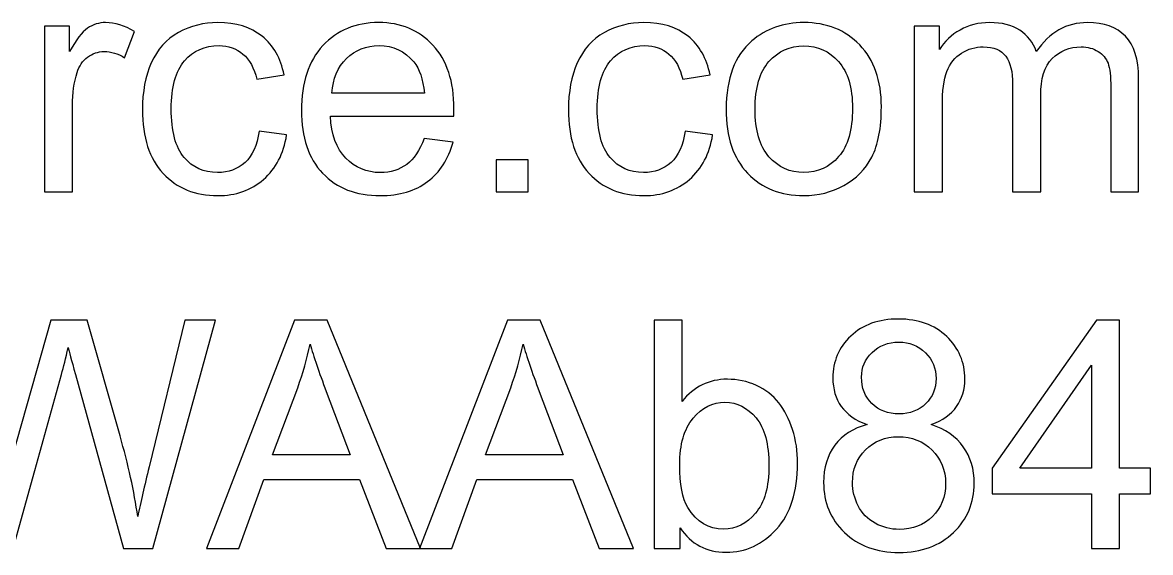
# Model space of a CAD drawing. Header units: centimetres. Extents: x -10.2 to 6.7, y -0.5 to 0.4.
# Drawn here: x -6.436 to -4.94, y -0.388 to 0.314 of the extents above; entities that cross this region are included whole.
import ezdxf

# ---------------------------------------------------------------- set-up
doc = ezdxf.new("R2010")
doc.units = ezdxf.units.CM
doc.header["$MEASUREMENT"] = 0
doc.layers.add('Layer 1', color=7, linetype='Continuous')

msp = doc.modelspace()

# ---------------------------------------------------------------- linework, layer by layer
at = {"layer": 'Layer 1', "color": 250}
for points, knots in [([(-6.40659, 0.08968), (-6.40659, 0.08968), (-6.40659, 0.30918), (-6.40659, 0.30918), (-6.40659, 0.30918), (-6.40659, 0.30918), (-6.37315, 0.30918), (-6.37315, 0.30918), (-6.37315, 0.30918), (-6.37315, 0.30918), (-6.37315, 0.27595), (-6.37315, 0.27595), (-6.37315, 0.27595), (-6.36461, 0.29147), (-6.35671, 0.30177), (-6.34944, 0.30671), (-6.34944, 0.30671), (-6.34225, 0.31165), (-6.33427, 0.31419), (-6.3256, 0.31419), (-6.3256, 0.31419), (-6.31304, 0.31419), (-6.30034, 0.31016), (-6.28736, 0.30219), (-6.28736, 0.30219), (-6.28736, 0.30219), (-6.3002, 0.26762), (-6.3002, 0.26762), (-6.3002, 0.26762), (-6.30923, 0.27305), (-6.31833, 0.27573), (-6.32743, 0.27573), (-6.32743, 0.27573), (-6.33562, 0.27573), (-6.34288, 0.27326), (-6.34937, 0.2684), (-6.34937, 0.2684), (-6.35586, 0.26346), (-6.36045, 0.25668), (-6.3632, 0.24801), (-6.3632, 0.24801), (-6.36736, 0.23481), (-6.36941, 0.22035), (-6.36941, 0.20461), (-6.36941, 0.20461), (-6.36941, 0.20461), (-6.36941, 0.08968), (-6.36941, 0.08968), (-6.36941, 0.08968), (-6.36941, 0.08968), (-6.40659, 0.08968), (-6.40659, 0.08968)], [0, 0, 0, 0, 0.0769231, 0.0769231, 0.0769231, 0.0769231, 0.1538462, 0.1538462, 0.1538462, 0.1538462, 0.2307692, 0.2307692, 0.2307692, 0.2307692, 0.3076923, 0.3076923, 0.3076923, 0.3076923, 0.3846154, 0.3846154, 0.3846154, 0.3846154, 0.4615385, 0.4615385, 0.4615385, 0.4615385, 0.5384615, 0.5384615, 0.5384615, 0.5384615, 0.6153846, 0.6153846, 0.6153846, 0.6153846, 0.6923077, 0.6923077, 0.6923077, 0.6923077, 0.7692308, 0.7692308, 0.7692308, 0.7692308, 0.8461538, 0.8461538, 0.8461538, 0.8461538, 0.9230769, 0.9230769, 0.9230769, 0.9230769, 1, 1, 1, 1]), ([(-6.12197, 0.17011), (-6.12197, 0.17011), (-6.08543, 0.16531), (-6.08543, 0.16531), (-6.08543, 0.16531), (-6.08938, 0.14013), (-6.09961, 0.12037), (-6.11612, 0.10612), (-6.11612, 0.10612), (-6.13256, 0.09187), (-6.15281, 0.08474), (-6.17679, 0.08474), (-6.17679, 0.08474), (-6.20678, 0.08474), (-6.23098, 0.09455), (-6.24918, 0.11416), (-6.24918, 0.11416), (-6.26746, 0.13378), (-6.27663, 0.16193), (-6.27663, 0.19862), (-6.27663, 0.19862), (-6.27663, 0.22232), (-6.27268, 0.24307), (-6.26485, 0.26085), (-6.26485, 0.26085), (-6.25695, 0.27863), (-6.24502, 0.29196), (-6.22893, 0.30085), (-6.22893, 0.30085), (-6.21292, 0.30974), (-6.19542, 0.31419), (-6.17658, 0.31419), (-6.17658, 0.31419), (-6.15274, 0.31419), (-6.13319, 0.30812), (-6.11809, 0.29605), (-6.11809, 0.29605), (-6.10292, 0.28399), (-6.09319, 0.26691), (-6.08888, 0.24469), (-6.08888, 0.24469), (-6.08888, 0.24469), (-6.12508, 0.23912), (-6.12508, 0.23912), (-6.12508, 0.23912), (-6.12854, 0.25386), (-6.1346, 0.26494), (-6.14335, 0.27242), (-6.14335, 0.27242), (-6.1521, 0.27983), (-6.16268, 0.28357), (-6.1751, 0.28357), (-6.1751, 0.28357), (-6.19387, 0.28357), (-6.20911, 0.27686), (-6.22082, 0.26339), (-6.22082, 0.26339), (-6.23253, 0.24998), (-6.23839, 0.22874), (-6.23839, 0.19968), (-6.23839, 0.19968), (-6.23839, 0.17018), (-6.23274, 0.14873), (-6.22139, 0.13533), (-6.22139, 0.13533), (-6.2101, 0.12199), (-6.19535, 0.11529), (-6.17715, 0.11529), (-6.17715, 0.11529), (-6.16254, 0.11529), (-6.15041, 0.11981), (-6.1406, 0.12877), (-6.1406, 0.12877), (-6.13079, 0.13773), (-6.12458, 0.15149), (-6.12197, 0.17011)], [0, 0, 0, 0, 0.0526316, 0.0526316, 0.0526316, 0.0526316, 0.1052632, 0.1052632, 0.1052632, 0.1052632, 0.1578947, 0.1578947, 0.1578947, 0.1578947, 0.2105263, 0.2105263, 0.2105263, 0.2105263, 0.2631579, 0.2631579, 0.2631579, 0.2631579, 0.3157895, 0.3157895, 0.3157895, 0.3157895, 0.3684211, 0.3684211, 0.3684211, 0.3684211, 0.4210526, 0.4210526, 0.4210526, 0.4210526, 0.4736842, 0.4736842, 0.4736842, 0.4736842, 0.5263158, 0.5263158, 0.5263158, 0.5263158, 0.5789474, 0.5789474, 0.5789474, 0.5789474, 0.6315789, 0.6315789, 0.6315789, 0.6315789, 0.6842105, 0.6842105, 0.6842105, 0.6842105, 0.7368421, 0.7368421, 0.7368421, 0.7368421, 0.7894737, 0.7894737, 0.7894737, 0.7894737, 0.8421053, 0.8421053, 0.8421053, 0.8421053, 0.8947368, 0.8947368, 0.8947368, 0.8947368, 0.9473684, 0.9473684, 0.9473684, 0.9473684, 1, 1, 1, 1]), ([(-5.90332, 0.16038), (-5.90332, 0.16038), (-5.86487, 0.15565), (-5.86487, 0.15565), (-5.86487, 0.15565), (-5.87093, 0.13314), (-5.88215, 0.11571), (-5.89852, 0.1033), (-5.89852, 0.1033), (-5.91496, 0.09095), (-5.93592, 0.08474), (-5.96139, 0.08474), (-5.96139, 0.08474), (-5.99349, 0.08474), (-6.01896, 0.09462), (-6.03773, 0.11437), (-6.03773, 0.11437), (-6.05656, 0.13413), (-6.06595, 0.16186), (-6.06595, 0.19756), (-6.06595, 0.19756), (-6.06595, 0.23453), (-6.05642, 0.26317), (-6.03744, 0.28357), (-6.03744, 0.28357), (-6.01839, 0.30396), (-5.99377, 0.31419), (-5.96343, 0.31419), (-5.96343, 0.31419), (-5.93408, 0.31419), (-5.91009, 0.30417), (-5.89154, 0.2842), (-5.89154, 0.2842), (-5.87291, 0.26423), (-5.8636, 0.23608), (-5.8636, 0.19989), (-5.8636, 0.19989), (-5.8636, 0.19763), (-5.86367, 0.19431), (-5.86381, 0.18994), (-5.86381, 0.18994), (-5.86381, 0.18994), (-6.0275, 0.18994), (-6.0275, 0.18994), (-6.0275, 0.18994), (-6.02615, 0.16581), (-6.01931, 0.14732), (-6.00703, 0.13455), (-6.00703, 0.13455), (-5.99476, 0.12171), (-5.97952, 0.11529), (-5.96117, 0.11529), (-5.96117, 0.11529), (-5.94756, 0.11529), (-5.93592, 0.11889), (-5.92625, 0.12609), (-5.92625, 0.12609), (-5.91658, 0.13321), (-5.90896, 0.14464), (-5.90332, 0.16038)], [0, 0, 0, 0, 0.0666667, 0.0666667, 0.0666667, 0.0666667, 0.1333333, 0.1333333, 0.1333333, 0.1333333, 0.2, 0.2, 0.2, 0.2, 0.2666667, 0.2666667, 0.2666667, 0.2666667, 0.3333333, 0.3333333, 0.3333333, 0.3333333, 0.4, 0.4, 0.4, 0.4, 0.4666667, 0.4666667, 0.4666667, 0.4666667, 0.5333333, 0.5333333, 0.5333333, 0.5333333, 0.6, 0.6, 0.6, 0.6, 0.6666667, 0.6666667, 0.6666667, 0.6666667, 0.7333333, 0.7333333, 0.7333333, 0.7333333, 0.8, 0.8, 0.8, 0.8, 0.8666667, 0.8666667, 0.8666667, 0.8666667, 0.9333333, 0.9333333, 0.9333333, 0.9333333, 1, 1, 1, 1]), ([(-5.55724, 0.17011), (-5.55724, 0.17011), (-5.5207, 0.16531), (-5.5207, 0.16531), (-5.5207, 0.16531), (-5.52465, 0.14013), (-5.53488, 0.12037), (-5.55139, 0.10612), (-5.55139, 0.10612), (-5.56783, 0.09187), (-5.58808, 0.08474), (-5.61206, 0.08474), (-5.61206, 0.08474), (-5.64205, 0.08474), (-5.66625, 0.09455), (-5.68445, 0.11416), (-5.68445, 0.11416), (-5.70273, 0.13378), (-5.7119, 0.16193), (-5.7119, 0.19862), (-5.7119, 0.19862), (-5.7119, 0.22232), (-5.70795, 0.24307), (-5.70012, 0.26085), (-5.70012, 0.26085), (-5.69222, 0.27863), (-5.68029, 0.29196), (-5.6642, 0.30085), (-5.6642, 0.30085), (-5.64819, 0.30974), (-5.63069, 0.31419), (-5.61185, 0.31419), (-5.61185, 0.31419), (-5.58801, 0.31419), (-5.56846, 0.30812), (-5.55336, 0.29605), (-5.55336, 0.29605), (-5.53819, 0.28399), (-5.52846, 0.26691), (-5.52415, 0.24469), (-5.52415, 0.24469), (-5.52415, 0.24469), (-5.56035, 0.23912), (-5.56035, 0.23912), (-5.56035, 0.23912), (-5.56381, 0.25386), (-5.56987, 0.26494), (-5.57862, 0.27242), (-5.57862, 0.27242), (-5.58737, 0.27983), (-5.59795, 0.28357), (-5.61037, 0.28357), (-5.61037, 0.28357), (-5.62914, 0.28357), (-5.64438, 0.27686), (-5.65609, 0.26339), (-5.65609, 0.26339), (-5.6678, 0.24998), (-5.67366, 0.22874), (-5.67366, 0.19968), (-5.67366, 0.19968), (-5.67366, 0.17018), (-5.66801, 0.14873), (-5.65666, 0.13533), (-5.65666, 0.13533), (-5.64537, 0.12199), (-5.63062, 0.11529), (-5.61242, 0.11529), (-5.61242, 0.11529), (-5.59781, 0.11529), (-5.58568, 0.11981), (-5.57587, 0.12877), (-5.57587, 0.12877), (-5.56606, 0.13773), (-5.55985, 0.15149), (-5.55724, 0.17011)], [0, 0, 0, 0, 0.0526316, 0.0526316, 0.0526316, 0.0526316, 0.1052632, 0.1052632, 0.1052632, 0.1052632, 0.1578947, 0.1578947, 0.1578947, 0.1578947, 0.2105263, 0.2105263, 0.2105263, 0.2105263, 0.2631579, 0.2631579, 0.2631579, 0.2631579, 0.3157895, 0.3157895, 0.3157895, 0.3157895, 0.3684211, 0.3684211, 0.3684211, 0.3684211, 0.4210526, 0.4210526, 0.4210526, 0.4210526, 0.4736842, 0.4736842, 0.4736842, 0.4736842, 0.5263158, 0.5263158, 0.5263158, 0.5263158, 0.5789474, 0.5789474, 0.5789474, 0.5789474, 0.6315789, 0.6315789, 0.6315789, 0.6315789, 0.6842105, 0.6842105, 0.6842105, 0.6842105, 0.7368421, 0.7368421, 0.7368421, 0.7368421, 0.7894737, 0.7894737, 0.7894737, 0.7894737, 0.8421053, 0.8421053, 0.8421053, 0.8421053, 0.8947368, 0.8947368, 0.8947368, 0.8947368, 0.9473684, 0.9473684, 0.9473684, 0.9473684, 1, 1, 1, 1]), ([(-5.5027, 0.19946), (-5.5027, 0.2401), (-5.49141, 0.27023), (-5.46876, 0.28977), (-5.46876, 0.28977), (-5.44992, 0.306), (-5.42692, 0.31419), (-5.39976, 0.31419), (-5.39976, 0.31419), (-5.36956, 0.31419), (-5.34487, 0.30431), (-5.32575, 0.28448), (-5.32575, 0.28448), (-5.30656, 0.26473), (-5.29703, 0.23742), (-5.29703, 0.20257), (-5.29703, 0.20257), (-5.29703, 0.17428), (-5.30127, 0.15205), (-5.30973, 0.13589), (-5.30973, 0.13589), (-5.3182, 0.11967), (-5.33055, 0.10711), (-5.3467, 0.09815), (-5.3467, 0.09815), (-5.36293, 0.08919), (-5.38057, 0.08474), (-5.39976, 0.08474), (-5.39976, 0.08474), (-5.43045, 0.08474), (-5.45529, 0.09455), (-5.47427, 0.1143), (-5.47427, 0.1143), (-5.49325, 0.13399), (-5.5027, 0.16235), (-5.5027, 0.19946)], [0, 0, 0, 0, 0.1111111, 0.1111111, 0.1111111, 0.1111111, 0.2222222, 0.2222222, 0.2222222, 0.2222222, 0.3333333, 0.3333333, 0.3333333, 0.3333333, 0.4444444, 0.4444444, 0.4444444, 0.4444444, 0.5555556, 0.5555556, 0.5555556, 0.5555556, 0.6666667, 0.6666667, 0.6666667, 0.6666667, 0.7777778, 0.7777778, 0.7777778, 0.7777778, 0.8888889, 0.8888889, 0.8888889, 0.8888889, 1, 1, 1, 1]), ([(-5.25336, 0.08968), (-5.25336, 0.08968), (-5.25336, 0.30918), (-5.25336, 0.30918), (-5.25336, 0.30918), (-5.25336, 0.30918), (-5.22013, 0.30918), (-5.22013, 0.30918), (-5.22013, 0.30918), (-5.22013, 0.30918), (-5.22013, 0.27841), (-5.22013, 0.27841), (-5.22013, 0.27841), (-5.21321, 0.28914), (-5.20404, 0.29782), (-5.19261, 0.30431), (-5.19261, 0.30431), (-5.18118, 0.31087), (-5.16813, 0.31419), (-5.15352, 0.31419), (-5.15352, 0.31419), (-5.1373, 0.31419), (-5.12396, 0.3108), (-5.11359, 0.30403), (-5.11359, 0.30403), (-5.10315, 0.29725), (-5.09581, 0.28787), (-5.09158, 0.27573), (-5.09158, 0.27573), (-5.07415, 0.30135), (-5.05157, 0.31419), (-5.02377, 0.31419), (-5.02377, 0.31419), (-5.00197, 0.31419), (-4.98525, 0.30812), (-4.97354, 0.29605), (-4.97354, 0.29605), (-4.96183, 0.28399), (-4.95597, 0.26543), (-4.95597, 0.24039), (-4.95597, 0.24039), (-4.95597, 0.24039), (-4.95597, 0.08968), (-4.95597, 0.08968), (-4.95597, 0.08968), (-4.95597, 0.08968), (-4.99294, 0.08968), (-4.99294, 0.08968), (-4.99294, 0.08968), (-4.99294, 0.08968), (-4.99294, 0.22797), (-4.99294, 0.22797), (-4.99294, 0.22797), (-4.99294, 0.24285), (-4.99414, 0.25358), (-4.99654, 0.26014), (-4.99654, 0.26014), (-4.99901, 0.26663), (-5.00338, 0.27192), (-5.00966, 0.27595), (-5.00966, 0.27595), (-5.01601, 0.2799), (-5.02349, 0.28194), (-5.03203, 0.28194), (-5.03203, 0.28194), (-5.04748, 0.28194), (-5.06025, 0.27679), (-5.07048, 0.26649), (-5.07048, 0.26649), (-5.08064, 0.25626), (-5.08579, 0.23982), (-5.08579, 0.21724), (-5.08579, 0.21724), (-5.08579, 0.21724), (-5.08579, 0.08968), (-5.08579, 0.08968), (-5.08579, 0.08968), (-5.08579, 0.08968), (-5.12297, 0.08968), (-5.12297, 0.08968), (-5.12297, 0.08968), (-5.12297, 0.08968), (-5.12297, 0.23227), (-5.12297, 0.23227), (-5.12297, 0.23227), (-5.12297, 0.24885), (-5.12601, 0.26127), (-5.13208, 0.26952), (-5.13208, 0.26952), (-5.13814, 0.27778), (-5.14802, 0.28194), (-5.16185, 0.28194), (-5.16185, 0.28194), (-5.17229, 0.28194), (-5.18196, 0.27919), (-5.19085, 0.27362), (-5.19085, 0.27362), (-5.19974, 0.26811), (-5.20623, 0.26007), (-5.21018, 0.24949), (-5.21018, 0.24949), (-5.2142, 0.23883), (-5.21618, 0.22352), (-5.21618, 0.20356), (-5.21618, 0.20356), (-5.21618, 0.20356), (-5.21618, 0.08968), (-5.21618, 0.08968), (-5.21618, 0.08968), (-5.21618, 0.08968), (-5.25336, 0.08968), (-5.25336, 0.08968)], [0, 0, 0, 0, 0.0357143, 0.0357143, 0.0357143, 0.0357143, 0.0714286, 0.0714286, 0.0714286, 0.0714286, 0.1071429, 0.1071429, 0.1071429, 0.1071429, 0.1428571, 0.1428571, 0.1428571, 0.1428571, 0.1785714, 0.1785714, 0.1785714, 0.1785714, 0.2142857, 0.2142857, 0.2142857, 0.2142857, 0.25, 0.25, 0.25, 0.25, 0.2857143, 0.2857143, 0.2857143, 0.2857143, 0.3214286, 0.3214286, 0.3214286, 0.3214286, 0.3571429, 0.3571429, 0.3571429, 0.3571429, 0.3928571, 0.3928571, 0.3928571, 0.3928571, 0.4285714, 0.4285714, 0.4285714, 0.4285714, 0.4642857, 0.4642857, 0.4642857, 0.4642857, 0.5, 0.5, 0.5, 0.5, 0.5357143, 0.5357143, 0.5357143, 0.5357143, 0.5714286, 0.5714286, 0.5714286, 0.5714286, 0.6071429, 0.6071429, 0.6071429, 0.6071429, 0.6428571, 0.6428571, 0.6428571, 0.6428571, 0.6785714, 0.6785714, 0.6785714, 0.6785714, 0.7142857, 0.7142857, 0.7142857, 0.7142857, 0.75, 0.75, 0.75, 0.75, 0.7857143, 0.7857143, 0.7857143, 0.7857143, 0.8214286, 0.8214286, 0.8214286, 0.8214286, 0.8571429, 0.8571429, 0.8571429, 0.8571429, 0.8928571, 0.8928571, 0.8928571, 0.8928571, 0.9285714, 0.9285714, 0.9285714, 0.9285714, 0.9642857, 0.9642857, 0.9642857, 0.9642857, 1, 1, 1, 1]), ([(-6.02545, 0.22056), (-6.02545, 0.22056), (-5.9029, 0.22056), (-5.9029, 0.22056), (-5.9029, 0.22056), (-5.90452, 0.23897), (-5.90925, 0.25287), (-5.91694, 0.26205), (-5.91694, 0.26205), (-5.92879, 0.27637), (-5.94417, 0.28357), (-5.96301, 0.28357), (-5.96301, 0.28357), (-5.98008, 0.28357), (-5.99448, 0.27785), (-6.00612, 0.26642), (-6.00612, 0.26642), (-6.01776, 0.25499), (-6.02418, 0.23968), (-6.02545, 0.22056)], [0, 0, 0, 0, 0.2, 0.2, 0.2, 0.2, 0.4, 0.4, 0.4, 0.4, 0.6, 0.6, 0.6, 0.6, 0.8, 0.8, 0.8, 0.8, 1, 1, 1, 1]), ([(-5.46446, 0.19946), (-5.46446, 0.17131), (-5.45832, 0.15029), (-5.44604, 0.13632), (-5.44604, 0.13632), (-5.43377, 0.12228), (-5.41832, 0.11529), (-5.39976, 0.11529), (-5.39976, 0.11529), (-5.38127, 0.11529), (-5.36589, 0.12235), (-5.35362, 0.13639), (-5.35362, 0.13639), (-5.34141, 0.15043), (-5.33527, 0.17188), (-5.33527, 0.20066), (-5.33527, 0.20066), (-5.33527, 0.22783), (-5.34141, 0.24843), (-5.35376, 0.2624), (-5.35376, 0.2624), (-5.36611, 0.27637), (-5.38142, 0.28335), (-5.39976, 0.28335), (-5.39976, 0.28335), (-5.41832, 0.28335), (-5.43377, 0.27637), (-5.44604, 0.26247), (-5.44604, 0.26247), (-5.45832, 0.24857), (-5.46446, 0.22754), (-5.46446, 0.19946)], [0, 0, 0, 0, 0.125, 0.125, 0.125, 0.125, 0.25, 0.25, 0.25, 0.25, 0.375, 0.375, 0.375, 0.375, 0.5, 0.5, 0.5, 0.5, 0.625, 0.625, 0.625, 0.625, 0.75, 0.75, 0.75, 0.75, 0.875, 0.875, 0.875, 0.875, 1, 1, 1, 1]), ([(-5.80758, 0.08968), (-5.80758, 0.08968), (-5.80758, 0.13208), (-5.80758, 0.13208), (-5.80758, 0.13208), (-5.80758, 0.13208), (-5.76517, 0.13208), (-5.76517, 0.13208), (-5.76517, 0.13208), (-5.76517, 0.13208), (-5.76517, 0.08968), (-5.76517, 0.08968), (-5.76517, 0.08968), (-5.76517, 0.08968), (-5.80758, 0.08968), (-5.80758, 0.08968)], [0, 0, 0, 0, 0.25, 0.25, 0.25, 0.25, 0.5, 0.5, 0.5, 0.5, 0.75, 0.75, 0.75, 0.75, 1, 1, 1, 1]), ([(-6.48911, -0.38325), (-6.48911, -0.38325), (-6.56954, -0.08022), (-6.56954, -0.08022), (-6.56954, -0.08022), (-6.56954, -0.08022), (-6.52841, -0.08022), (-6.52841, -0.08022), (-6.52841, -0.08022), (-6.52841, -0.08022), (-6.48226, -0.27883), (-6.48226, -0.27883), (-6.48226, -0.27883), (-6.47732, -0.29964), (-6.47309, -0.32031), (-6.46949, -0.34085), (-6.46949, -0.34085), (-6.46173, -0.30846), (-6.45722, -0.28984), (-6.4558, -0.28483), (-6.4558, -0.28483), (-6.4558, -0.28483), (-6.39816, -0.08022), (-6.39816, -0.08022), (-6.39816, -0.08022), (-6.39816, -0.08022), (-6.34976, -0.08022), (-6.34976, -0.08022), (-6.34976, -0.08022), (-6.34976, -0.08022), (-6.30637, -0.2336), (-6.30637, -0.2336), (-6.30637, -0.2336), (-6.2955, -0.27163), (-6.28767, -0.3074), (-6.2828, -0.34085), (-6.2828, -0.34085), (-6.27899, -0.32173), (-6.27391, -0.29971), (-6.26771, -0.27495), (-6.26771, -0.27495), (-6.26771, -0.27495), (-6.22022, -0.08022), (-6.22022, -0.08022), (-6.22022, -0.08022), (-6.22022, -0.08022), (-6.17986, -0.08022), (-6.17986, -0.08022), (-6.17986, -0.08022), (-6.17986, -0.08022), (-6.26298, -0.38325), (-6.26298, -0.38325), (-6.26298, -0.38325), (-6.26298, -0.38325), (-6.30164, -0.38325), (-6.30164, -0.38325), (-6.30164, -0.38325), (-6.30164, -0.38325), (-6.36549, -0.15239), (-6.36549, -0.15239), (-6.36549, -0.15239), (-6.37086, -0.13306), (-6.37403, -0.12121), (-6.37502, -0.11683), (-6.37502, -0.11683), (-6.37819, -0.13073), (-6.38116, -0.14259), (-6.38391, -0.15239), (-6.38391, -0.15239), (-6.38391, -0.15239), (-6.44818, -0.38325), (-6.44818, -0.38325), (-6.44818, -0.38325), (-6.44818, -0.38325), (-6.48911, -0.38325), (-6.48911, -0.38325)], [0, 0, 0, 0, 0.0526316, 0.0526316, 0.0526316, 0.0526316, 0.1052632, 0.1052632, 0.1052632, 0.1052632, 0.1578947, 0.1578947, 0.1578947, 0.1578947, 0.2105263, 0.2105263, 0.2105263, 0.2105263, 0.2631579, 0.2631579, 0.2631579, 0.2631579, 0.3157895, 0.3157895, 0.3157895, 0.3157895, 0.3684211, 0.3684211, 0.3684211, 0.3684211, 0.4210526, 0.4210526, 0.4210526, 0.4210526, 0.4736842, 0.4736842, 0.4736842, 0.4736842, 0.5263158, 0.5263158, 0.5263158, 0.5263158, 0.5789474, 0.5789474, 0.5789474, 0.5789474, 0.6315789, 0.6315789, 0.6315789, 0.6315789, 0.6842105, 0.6842105, 0.6842105, 0.6842105, 0.7368421, 0.7368421, 0.7368421, 0.7368421, 0.7894737, 0.7894737, 0.7894737, 0.7894737, 0.8421053, 0.8421053, 0.8421053, 0.8421053, 0.8947368, 0.8947368, 0.8947368, 0.8947368, 0.9473684, 0.9473684, 0.9473684, 0.9473684, 1, 1, 1, 1]), ([(-6.1915, -0.38325), (-6.1915, -0.38325), (-6.07509, -0.08022), (-6.07509, -0.08022), (-6.07509, -0.08022), (-6.07509, -0.08022), (-6.03191, -0.08022), (-6.03191, -0.08022), (-6.03191, -0.08022), (-6.03191, -0.08022), (-5.90787, -0.38325), (-5.90787, -0.38325), (-5.90787, -0.38325), (-5.90787, -0.38325), (-5.95359, -0.38325), (-5.95359, -0.38325), (-5.95359, -0.38325), (-5.95359, -0.38325), (-5.98894, -0.29146), (-5.98894, -0.29146), (-5.98894, -0.29146), (-5.98894, -0.29146), (-6.11566, -0.29146), (-6.11566, -0.29146), (-6.11566, -0.29146), (-6.11566, -0.29146), (-6.14889, -0.38325), (-6.14889, -0.38325), (-6.14889, -0.38325), (-6.14889, -0.38325), (-6.1915, -0.38325), (-6.1915, -0.38325)], [0, 0, 0, 0, 0.125, 0.125, 0.125, 0.125, 0.25, 0.25, 0.25, 0.25, 0.375, 0.375, 0.375, 0.375, 0.5, 0.5, 0.5, 0.5, 0.625, 0.625, 0.625, 0.625, 0.75, 0.75, 0.75, 0.75, 0.875, 0.875, 0.875, 0.875, 1, 1, 1, 1]), ([(-5.90914, -0.38325), (-5.90914, -0.38325), (-5.79273, -0.08022), (-5.79273, -0.08022), (-5.79273, -0.08022), (-5.79273, -0.08022), (-5.74955, -0.08022), (-5.74955, -0.08022), (-5.74955, -0.08022), (-5.74955, -0.08022), (-5.62551, -0.38325), (-5.62551, -0.38325), (-5.62551, -0.38325), (-5.62551, -0.38325), (-5.67123, -0.38325), (-5.67123, -0.38325), (-5.67123, -0.38325), (-5.67123, -0.38325), (-5.70658, -0.29146), (-5.70658, -0.29146), (-5.70658, -0.29146), (-5.70658, -0.29146), (-5.8333, -0.29146), (-5.8333, -0.29146), (-5.8333, -0.29146), (-5.8333, -0.29146), (-5.86653, -0.38325), (-5.86653, -0.38325), (-5.86653, -0.38325), (-5.86653, -0.38325), (-5.90914, -0.38325), (-5.90914, -0.38325)], [0, 0, 0, 0, 0.125, 0.125, 0.125, 0.125, 0.25, 0.25, 0.25, 0.25, 0.375, 0.375, 0.375, 0.375, 0.5, 0.5, 0.5, 0.5, 0.625, 0.625, 0.625, 0.625, 0.75, 0.75, 0.75, 0.75, 0.875, 0.875, 0.875, 0.875, 1, 1, 1, 1]), ([(-5.56392, -0.38325), (-5.56392, -0.38325), (-5.59842, -0.38325), (-5.59842, -0.38325), (-5.59842, -0.38325), (-5.59842, -0.38325), (-5.59842, -0.08022), (-5.59842, -0.08022), (-5.59842, -0.08022), (-5.59842, -0.08022), (-5.56124, -0.08022), (-5.56124, -0.08022), (-5.56124, -0.08022), (-5.56124, -0.08022), (-5.56124, -0.18831), (-5.56124, -0.18831), (-5.56124, -0.18831), (-5.54551, -0.16862), (-5.52547, -0.15874), (-5.50113, -0.15874), (-5.50113, -0.15874), (-5.48758, -0.15874), (-5.47481, -0.1615), (-5.46274, -0.16693), (-5.46274, -0.16693), (-5.45068, -0.17236), (-5.4408, -0.18005), (-5.43297, -0.18986), (-5.43297, -0.18986), (-5.42521, -0.19974), (-5.41907, -0.21159), (-5.4147, -0.22556), (-5.4147, -0.22556), (-5.41025, -0.23946), (-5.40806, -0.25435), (-5.40806, -0.27015), (-5.40806, -0.27015), (-5.40806, -0.30783), (-5.41738, -0.3369), (-5.436, -0.35743), (-5.436, -0.35743), (-5.45456, -0.37796), (-5.47693, -0.38819), (-5.50296, -0.38819), (-5.50296, -0.38819), (-5.52885, -0.38819), (-5.54917, -0.37739), (-5.56392, -0.35573), (-5.56392, -0.35573), (-5.56392, -0.35573), (-5.56392, -0.38325), (-5.56392, -0.38325)], [0, 0, 0, 0, 0.0769231, 0.0769231, 0.0769231, 0.0769231, 0.1538462, 0.1538462, 0.1538462, 0.1538462, 0.2307692, 0.2307692, 0.2307692, 0.2307692, 0.3076923, 0.3076923, 0.3076923, 0.3076923, 0.3846154, 0.3846154, 0.3846154, 0.3846154, 0.4615385, 0.4615385, 0.4615385, 0.4615385, 0.5384615, 0.5384615, 0.5384615, 0.5384615, 0.6153846, 0.6153846, 0.6153846, 0.6153846, 0.6923077, 0.6923077, 0.6923077, 0.6923077, 0.7692308, 0.7692308, 0.7692308, 0.7692308, 0.8461538, 0.8461538, 0.8461538, 0.8461538, 0.9230769, 0.9230769, 0.9230769, 0.9230769, 1, 1, 1, 1]), ([(-5.31585, -0.21893), (-5.3313, -0.21328), (-5.34273, -0.20524), (-5.35021, -0.19473), (-5.35021, -0.19473), (-5.35762, -0.18428), (-5.36136, -0.17173), (-5.36136, -0.15712), (-5.36136, -0.15712), (-5.36136, -0.13504), (-5.35346, -0.11655), (-5.33758, -0.10152), (-5.33758, -0.10152), (-5.32171, -0.0865), (-5.30068, -0.07895), (-5.27436, -0.07895), (-5.27436, -0.07895), (-5.24791, -0.07895), (-5.2266, -0.08664), (-5.21044, -0.10202), (-5.21044, -0.10202), (-5.19436, -0.1174), (-5.18631, -0.1361), (-5.18631, -0.15818), (-5.18631, -0.15818), (-5.18631, -0.17222), (-5.18998, -0.18443), (-5.19732, -0.19487), (-5.19732, -0.19487), (-5.20473, -0.20524), (-5.21587, -0.21328), (-5.2309, -0.21893), (-5.2309, -0.21893), (-5.21235, -0.225), (-5.19817, -0.23473), (-5.18843, -0.24828), (-5.18843, -0.24828), (-5.17876, -0.26175), (-5.17389, -0.27791), (-5.17389, -0.29661), (-5.17389, -0.29661), (-5.17389, -0.32257), (-5.18307, -0.3443), (-5.20134, -0.36194), (-5.20134, -0.36194), (-5.21968, -0.37958), (-5.24381, -0.3884), (-5.27373, -0.3884), (-5.27373, -0.3884), (-5.30365, -0.3884), (-5.3277, -0.37958), (-5.34605, -0.36187), (-5.34605, -0.36187), (-5.36439, -0.34416), (-5.37357, -0.32208), (-5.37357, -0.29562), (-5.37357, -0.29562), (-5.37357, -0.27594), (-5.36856, -0.25943), (-5.35854, -0.24609), (-5.35854, -0.24609), (-5.34859, -0.23283), (-5.33434, -0.22373), (-5.31585, -0.21893)], [0, 0, 0, 0, 0.0625, 0.0625, 0.0625, 0.0625, 0.125, 0.125, 0.125, 0.125, 0.1875, 0.1875, 0.1875, 0.1875, 0.25, 0.25, 0.25, 0.25, 0.3125, 0.3125, 0.3125, 0.3125, 0.375, 0.375, 0.375, 0.375, 0.4375, 0.4375, 0.4375, 0.4375, 0.5, 0.5, 0.5, 0.5, 0.5625, 0.5625, 0.5625, 0.5625, 0.625, 0.625, 0.625, 0.625, 0.6875, 0.6875, 0.6875, 0.6875, 0.75, 0.75, 0.75, 0.75, 0.8125, 0.8125, 0.8125, 0.8125, 0.875, 0.875, 0.875, 0.875, 0.9375, 0.9375, 0.9375, 0.9375, 1, 1, 1, 1]), ([(-5.01846, -0.38325), (-5.01846, -0.38325), (-5.01846, -0.31072), (-5.01846, -0.31072), (-5.01846, -0.31072), (-5.01846, -0.31072), (-5.14991, -0.31072), (-5.14991, -0.31072), (-5.14991, -0.31072), (-5.14991, -0.31072), (-5.14991, -0.27657), (-5.14991, -0.27657), (-5.14991, -0.27657), (-5.14991, -0.27657), (-5.01162, -0.08022), (-5.01162, -0.08022), (-5.01162, -0.08022), (-5.01162, -0.08022), (-4.98121, -0.08022), (-4.98121, -0.08022), (-4.98121, -0.08022), (-4.98121, -0.08022), (-4.98121, -0.27657), (-4.98121, -0.27657), (-4.98121, -0.27657), (-4.98121, -0.27657), (-4.94029, -0.27657), (-4.94029, -0.27657), (-4.94029, -0.27657), (-4.94029, -0.27657), (-4.94029, -0.31072), (-4.94029, -0.31072), (-4.94029, -0.31072), (-4.94029, -0.31072), (-4.98121, -0.31072), (-4.98121, -0.31072), (-4.98121, -0.31072), (-4.98121, -0.31072), (-4.98121, -0.38325), (-4.98121, -0.38325), (-4.98121, -0.38325), (-4.98121, -0.38325), (-5.01846, -0.38325), (-5.01846, -0.38325)], [0, 0, 0, 0, 0.0909091, 0.0909091, 0.0909091, 0.0909091, 0.1818182, 0.1818182, 0.1818182, 0.1818182, 0.2727273, 0.2727273, 0.2727273, 0.2727273, 0.3636364, 0.3636364, 0.3636364, 0.3636364, 0.4545455, 0.4545455, 0.4545455, 0.4545455, 0.5454545, 0.5454545, 0.5454545, 0.5454545, 0.6363636, 0.6363636, 0.6363636, 0.6363636, 0.7272727, 0.7272727, 0.7272727, 0.7272727, 0.8181818, 0.8181818, 0.8181818, 0.8181818, 0.9090909, 0.9090909, 0.9090909, 0.9090909, 1, 1, 1, 1]), ([(-6.10409, -0.25879), (-6.10409, -0.25879), (-6.00129, -0.25879), (-6.00129, -0.25879), (-6.00129, -0.25879), (-6.00129, -0.25879), (-6.03297, -0.1749), (-6.03297, -0.1749), (-6.03297, -0.1749), (-6.04256, -0.14943), (-6.04976, -0.12848), (-6.05442, -0.11204), (-6.05442, -0.11204), (-6.0583, -0.13151), (-6.06373, -0.15077), (-6.07079, -0.16996), (-6.07079, -0.16996), (-6.07079, -0.16996), (-6.10409, -0.25879), (-6.10409, -0.25879)], [0, 0, 0, 0, 0.2, 0.2, 0.2, 0.2, 0.4, 0.4, 0.4, 0.4, 0.6, 0.6, 0.6, 0.6, 0.8, 0.8, 0.8, 0.8, 1, 1, 1, 1]), ([(-5.82173, -0.25879), (-5.82173, -0.25879), (-5.71893, -0.25879), (-5.71893, -0.25879), (-5.71893, -0.25879), (-5.71893, -0.25879), (-5.75061, -0.1749), (-5.75061, -0.1749), (-5.75061, -0.1749), (-5.7602, -0.14943), (-5.7674, -0.12848), (-5.77206, -0.11204), (-5.77206, -0.11204), (-5.77594, -0.13151), (-5.78137, -0.15077), (-5.78843, -0.16996), (-5.78843, -0.16996), (-5.78843, -0.16996), (-5.82173, -0.25879), (-5.82173, -0.25879)], [0, 0, 0, 0, 0.2, 0.2, 0.2, 0.2, 0.4, 0.4, 0.4, 0.4, 0.6, 0.6, 0.6, 0.6, 0.8, 0.8, 0.8, 0.8, 1, 1, 1, 1]), ([(-5.32333, -0.15585), (-5.32333, -0.17017), (-5.31867, -0.18189), (-5.3095, -0.19099), (-5.3095, -0.19099), (-5.30026, -0.20009), (-5.28826, -0.20468), (-5.27352, -0.20468), (-5.27352, -0.20468), (-5.2592, -0.20468), (-5.24741, -0.20016), (-5.23824, -0.19113), (-5.23824, -0.19113), (-5.22907, -0.1821), (-5.22455, -0.17102), (-5.22455, -0.15797), (-5.22455, -0.15797), (-5.22455, -0.14428), (-5.22921, -0.13285), (-5.23866, -0.12354), (-5.23866, -0.12354), (-5.24812, -0.11422), (-5.25983, -0.10957), (-5.27394, -0.10957), (-5.27394, -0.10957), (-5.28812, -0.10957), (-5.29991, -0.11415), (-5.30929, -0.12318), (-5.30929, -0.12318), (-5.31867, -0.13229), (-5.32333, -0.14322), (-5.32333, -0.15585)], [0, 0, 0, 0, 0.125, 0.125, 0.125, 0.125, 0.25, 0.25, 0.25, 0.25, 0.375, 0.375, 0.375, 0.375, 0.5, 0.5, 0.5, 0.5, 0.625, 0.625, 0.625, 0.625, 0.75, 0.75, 0.75, 0.75, 0.875, 0.875, 0.875, 0.875, 1, 1, 1, 1]), ([(-5.01846, -0.27657), (-5.01846, -0.27657), (-5.01846, -0.13998), (-5.01846, -0.13998), (-5.01846, -0.13998), (-5.01846, -0.13998), (-5.11329, -0.27657), (-5.11329, -0.27657), (-5.11329, -0.27657), (-5.11329, -0.27657), (-5.01846, -0.27657), (-5.01846, -0.27657)], [0, 0, 0, 0, 0.3333333, 0.3333333, 0.3333333, 0.3333333, 0.6666667, 0.6666667, 0.6666667, 0.6666667, 1, 1, 1, 1]), ([(-5.56434, -0.27184), (-5.56434, -0.29816), (-5.56075, -0.31714), (-5.55362, -0.32885), (-5.55362, -0.32885), (-5.54191, -0.34804), (-5.52603, -0.35764), (-5.50607, -0.35764), (-5.50607, -0.35764), (-5.48977, -0.35764), (-5.47573, -0.35058), (-5.46387, -0.3364), (-5.46387, -0.3364), (-5.45202, -0.32229), (-5.44609, -0.30127), (-5.44609, -0.27325), (-5.44609, -0.27325), (-5.44609, -0.24461), (-5.45181, -0.22344), (-5.46317, -0.20983), (-5.46317, -0.20983), (-5.47453, -0.19621), (-5.48829, -0.18936), (-5.50437, -0.18936), (-5.50437, -0.18936), (-5.52067, -0.18936), (-5.53471, -0.19642), (-5.54656, -0.21053), (-5.54656, -0.21053), (-5.55842, -0.22464), (-5.56434, -0.2451), (-5.56434, -0.27184)], [0, 0, 0, 0, 0.125, 0.125, 0.125, 0.125, 0.25, 0.25, 0.25, 0.25, 0.375, 0.375, 0.375, 0.375, 0.5, 0.5, 0.5, 0.5, 0.625, 0.625, 0.625, 0.625, 0.75, 0.75, 0.75, 0.75, 0.875, 0.875, 0.875, 0.875, 1, 1, 1, 1]), ([(-5.33532, -0.29583), (-5.33532, -0.30642), (-5.33278, -0.31672), (-5.32777, -0.32659), (-5.32777, -0.32659), (-5.32277, -0.33654), (-5.31529, -0.34423), (-5.30534, -0.34967), (-5.30534, -0.34967), (-5.29539, -0.3551), (-5.28474, -0.35785), (-5.27331, -0.35785), (-5.27331, -0.35785), (-5.25553, -0.35785), (-5.24085, -0.35214), (-5.22928, -0.34063), (-5.22928, -0.34063), (-5.21771, -0.3292), (-5.21192, -0.31467), (-5.21192, -0.29703), (-5.21192, -0.29703), (-5.21192, -0.27911), (-5.21785, -0.26429), (-5.22977, -0.25258), (-5.22977, -0.25258), (-5.2417, -0.24087), (-5.25666, -0.23501), (-5.27458, -0.23501), (-5.27458, -0.23501), (-5.29207, -0.23501), (-5.30654, -0.2408), (-5.31804, -0.25237), (-5.31804, -0.25237), (-5.32954, -0.26401), (-5.33532, -0.27848), (-5.33532, -0.29583)], [0, 0, 0, 0, 0.1111111, 0.1111111, 0.1111111, 0.1111111, 0.2222222, 0.2222222, 0.2222222, 0.2222222, 0.3333333, 0.3333333, 0.3333333, 0.3333333, 0.4444444, 0.4444444, 0.4444444, 0.4444444, 0.5555556, 0.5555556, 0.5555556, 0.5555556, 0.6666667, 0.6666667, 0.6666667, 0.6666667, 0.7777778, 0.7777778, 0.7777778, 0.7777778, 0.8888889, 0.8888889, 0.8888889, 0.8888889, 1, 1, 1, 1])]:
    msp.add_open_spline(points, degree=3, knots=knots, dxfattribs=at)

doc.saveas('drawing.dxf')
